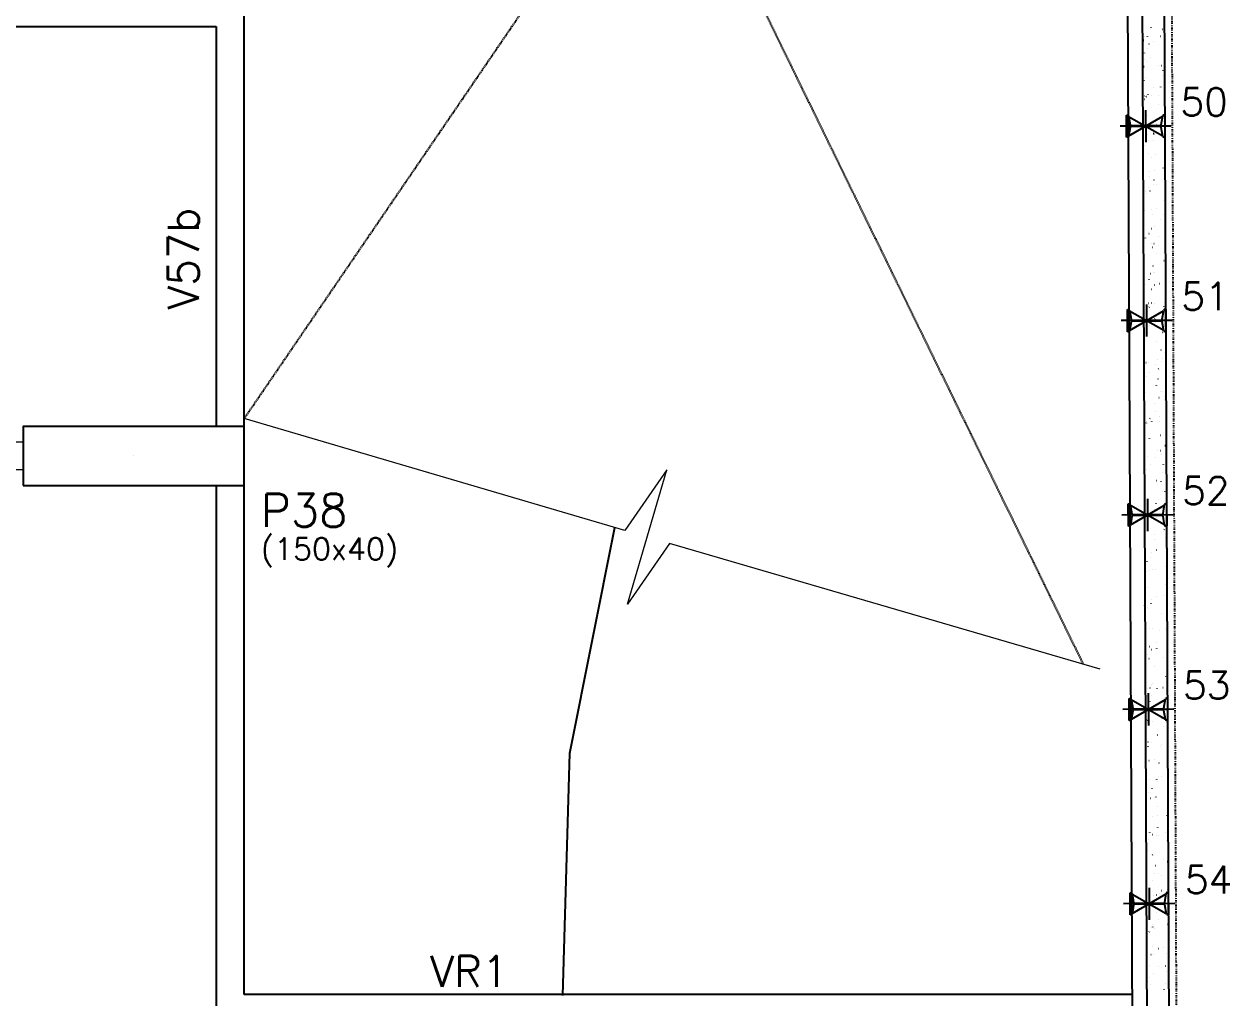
# Model space of a CAD drawing. Extents: x -40810 to 33675, y -2018 to 21213.
# Drawn here: x 22224 to 23042, y 199 to 860 of the extents above; entities that cross this region are included whole.
import ezdxf

# ---------------------------------------------------------------- set-up
doc = ezdxf.new("R2010")
doc.units = 0
doc.linetypes.add('ESTILO_TQS_0003', pattern=[1.5, 0.5, -0.4, 0.1, -0.5])
doc.linetypes.add('TRAZO_HUECO', pattern=[0.75, 0.5, -0.25])
doc.layers.get('0').update_dxf_attribs({"color": 1, "lineweight": 9})
for name, color, linetype in [('1', 5, 'Continuous'), ('12', 3, 'Continuous'), ('19', 5, 'Continuous'), ('24', 5, 'ESTILO_TQS_0003'), ('241', 7, 'TRAZO_HUECO'), ('242', 3, 'Continuous'), ('3', 2, 'Continuous'), ('49', 20, 'Continuous'), ('51', 6, 'Continuous'), ('52', 21, 'Continuous'), ('8', 5, 'Continuous'), ('9', 3, 'Continuous')]:
    doc.layers.add(name, color=color, linetype=linetype)
doc.styles.get("Standard").update_dxf_attribs({"font": 'romans.shx', "width": 0.8})

# ---------------------------------------------------------------- blocks, each defined once
blk = doc.blocks.new('_H9EFD498501-003')
for p, q in [((3977.562125, 1399.97595), (3977.571915, 1400.050308)), ((3971.552868, 1393.515702), (3971.552868, 1393.515702)), ((3971.552868, 1393.515702), (3971.552868, 1393.515702)), ((3971.552868, 1393.515702), (3971.552868, 1393.515702)), ((3973.198286, 1393.587542), (3973.273215, 1393.590813)), ((3975.071502, 1393.669328), (3975.14643, 1393.6726)), ((3983.913078, 1394.05536), (3983.988007, 1394.058631)), ((3985.320054, 1398.68746), (3985.365711, 1398.746962)), ((3971.564095, 1391.019937), (3971.564095, 1391.019937)), ((3971.564095, 1391.019937), (3971.564095, 1391.019937)), ((3972.414183, 1391.208397), (3972.487405, 1391.22463)), ((3975.321148, 1385.656632), (3975.366805, 1385.716133)), ((3976.074127, 1388.673478), (3976.083916, 1388.747837)), ((3979.065031, 1390.535755), (3979.110688, 1390.595256)), ((3971.609975, 1380.820138), (3971.609975, 1380.820138)), ((3971.609975, 1380.820138), (3971.609975, 1380.820138)), ((3971.622021, 1378.142221), (3971.622021, 1378.142221)), ((3971.622021, 1378.142221), (3971.622021, 1378.142221)), ((3971.622021, 1378.142221), (3971.622021, 1378.142221)), ((3972.92415, 1382.532803), (3972.969807, 1382.592305)), ((3973.136181, 1378.477903), (3973.209403, 1378.494136)), ((3974.483339, 1376.590244), (3974.493128, 1376.664602)), ((3976.797291, 1379.289551), (3976.870513, 1379.305784)), ((3971.643283, 1373.415514), (3971.643283, 1373.415514)), ((3971.643283, 1373.415514), (3971.643283, 1373.415514)), ((3972.625262, 1373.458389), (3972.700191, 1373.46166)), ((3982.740625, 1373.900035), (3982.815554, 1373.903306)), ((3984.613841, 1373.981821), (3984.688769, 1373.985093)), ((3985.495284, 1367.290135), (3985.540941, 1367.349636)), ((3985.570442, 1370.765757), (3985.580232, 1370.840116)), ((3971.679948, 1365.264506), (3971.679948, 1365.264506)), ((3971.679948, 1365.264506), (3971.679948, 1365.264506)), ((3972.81913, 1363.949322), (3972.828919, 1364.023681)), ((3973.492067, 1365.666243), (3973.565289, 1365.682476)), ((3979.24026, 1359.138429), (3979.285917, 1359.197931)), ((3984.082444, 1359.463286), (3984.092233, 1359.537644)), ((3971.723305, 1355.625704), (3971.723305, 1355.625704)), ((3971.733697, 1353.315327), (3971.733697, 1353.315327)), ((3971.737874, 1352.38679), (3971.737874, 1352.38679)), ((3971.737874, 1352.38679), (3971.737874, 1352.38679)), ((3971.737874, 1352.38679), (3971.737874, 1352.38679)), ((3973.099379, 1351.135477), (3973.145037, 1351.194979)), ((3973.326025, 1353.38485), (3973.400953, 1353.388121)), ((3974.214065, 1352.935748), (3974.287287, 1352.951981)), ((3975.496378, 1354.259306), (3975.542035, 1354.318808)), ((3977.875175, 1353.747397), (3977.948397, 1353.76363)), ((3982.167601, 1353.770881), (3982.24253, 1353.774153)), ((3971.751405, 1349.378762), (3971.751405, 1349.378762)), ((3971.751405, 1349.378762), (3971.751405, 1349.378762)), ((3982.491656, 1347.380052), (3982.501445, 1347.45441)), ((3971.7958, 1339.509074), (3971.7958, 1339.509074)), ((3971.7958, 1339.509074), (3971.7958, 1339.509074)), ((3974.569951, 1340.124089), (3974.643174, 1340.140322)), ((3980.827447, 1334.73913), (3980.837236, 1334.813488)), ((3985.670514, 1335.892809), (3985.716171, 1335.952311)), ((3971.824112, 1333.21514), (3971.824112, 1333.21514)), ((3971.824112, 1333.21514), (3971.824112, 1333.21514)), ((3971.824112, 1333.21514), (3971.824112, 1333.21514)), ((3971.853727, 1326.631359), (3971.853727, 1326.631359)), ((3971.853727, 1326.631359), (3971.853727, 1326.631359)), ((3971.853727, 1326.631359), (3971.853727, 1326.631359)), ((3975.291949, 1327.393594), (3975.365171, 1327.409827)), ((3978.953059, 1328.205243), (3979.026281, 1328.221476)), ((3979.41549, 1327.741104), (3979.461147, 1327.800605)), ((3980.995148, 1333.615556), (3981.070077, 1333.618828)), ((3982.868364, 1333.697343), (3982.943292, 1333.700614)), ((3971.892834, 1317.937387), (3971.892834, 1317.937387)), ((3971.892834, 1317.937387), (3971.892834, 1317.937387)), ((3973.274609, 1319.738152), (3973.320266, 1319.797653)), ((3975.671607, 1322.861981), (3975.717265, 1322.921482)), ((3979.339448, 1323.436658), (3979.349238, 1323.511017)), ((3971.911653, 1313.753643), (3971.911653, 1313.753643)), ((3971.911653, 1313.753643), (3971.911653, 1313.753643)), ((3971.914526, 1313.114953), (3971.914526, 1313.114953)), ((3971.914526, 1313.114953), (3971.914526, 1313.114953)), ((3975.647835, 1314.581935), (3975.721058, 1314.598168)), ((3977.74866, 1311.353424), (3977.75845, 1311.427782)), ((3980.422124, 1313.486403), (3980.497053, 1313.489674)), ((3976.369833, 1301.85144), (3976.443055, 1301.867673)), ((3980.030943, 1302.663088), (3980.104165, 1302.679321)), ((3985.845744, 1304.495484), (3985.891401, 1304.554985)), ((3971.96958, 1300.875927), (3971.96958, 1300.875927)), ((3971.96958, 1300.875927), (3971.96958, 1300.875927)), ((3971.96958, 1300.875927), (3971.96958, 1300.875927)), ((3976.084451, 1298.712502), (3976.094241, 1298.78686)), ((3979.249671, 1293.331078), (3979.3246, 1293.334349)), ((3979.59072, 1296.343778), (3979.636377, 1296.403279)), ((3981.122887, 1293.412864), (3981.197815, 1293.416136)), ((3972.004941, 1293.014766), (3972.004941, 1293.014766)), ((3972.004941, 1293.014766), (3972.004941, 1293.014766)), ((3972.004941, 1293.014766), (3972.004941, 1293.014766)), ((3972.027506, 1287.998211), (3972.027506, 1287.998211)), ((3972.027506, 1287.998211), (3972.027506, 1287.998211)), ((3972.034263, 1286.496012), (3972.034263, 1286.496012)), ((3972.034263, 1286.496012), (3972.034263, 1286.496012)), ((3973.449839, 1288.340826), (3973.495496, 1288.400328)), ((3974.596453, 1287.410031), (3974.606242, 1287.484389)), ((3975.846837, 1291.464655), (3975.892494, 1291.524156)), ((3976.72572, 1289.03978), (3976.798942, 1289.056013)), ((3981.108827, 1277.120934), (3981.182049, 1277.137167)), ((3985.756977, 1282.143232), (3985.766767, 1282.21759)), ((3972.085432, 1275.120496), (3972.085432, 1275.120496)), ((3972.085432, 1275.120496), (3972.085432, 1275.120496)), ((3972.085432, 1275.120496), (3972.085432, 1275.120496)), ((3972.095355, 1272.914579), (3972.095355, 1272.914579)), ((3972.095355, 1272.914579), (3972.095355, 1272.914579)), ((3972.114938, 1268.561055), (3972.114938, 1268.561055)), ((3972.114938, 1268.561055), (3972.114938, 1268.561055)), ((3973.005665, 1275.326796), (3973.015454, 1275.401155)), ((3977.447717, 1276.309286), (3977.520939, 1276.325519)), ((3978.676647, 1273.201924), (3978.751576, 1273.205196)), ((3984.092768, 1269.50231), (3984.102558, 1269.576668)), ((3986.020974, 1273.098158), (3986.066631, 1273.157659)), ((3972.143359, 1262.24278), (3972.143359, 1262.24278)), ((3972.143359, 1262.24278), (3972.143359, 1262.24278)), ((3977.803604, 1263.497626), (3977.876826, 1263.513859)), ((3979.76595, 1264.946452), (3979.811607, 1265.005954)), ((3972.175692, 1255.054636), (3972.175692, 1255.054636)), ((3972.175692, 1255.054636), (3972.175692, 1255.054636)), ((3972.185769, 1252.814392), (3972.185769, 1252.814392)), ((3972.185769, 1252.814392), (3972.185769, 1252.814392)), ((3972.185769, 1252.814392), (3972.185769, 1252.814392)), ((3973.625069, 1256.9435), (3973.670726, 1257.003002)), ((3976.022067, 1260.067329), (3976.067724, 1260.126831)), ((3977.504194, 1253.046599), (3977.579123, 1253.049871)), ((3979.37741, 1253.128386), (3979.452338, 1253.131657)), ((3982.60477, 1258.199838), (3982.614559, 1258.274197)), ((3972.201285, 1249.365064), (3972.201285, 1249.365064)), ((3972.201285, 1249.365064), (3972.201285, 1249.365064)), ((3972.201285, 1249.365064), (3972.201285, 1249.365064)), ((3978.525601, 1250.767131), (3978.598824, 1250.783364)), ((3981.013982, 1246.116604), (3981.023771, 1246.190962)), ((3982.186711, 1251.57878), (3982.259934, 1251.595013)), ((3972.259212, 1236.487349), (3972.259212, 1236.487349)), ((3972.259212, 1236.487349), (3972.259212, 1236.487349)), ((3978.881488, 1237.955472), (3978.95471, 1237.971705)), ((3986.196203, 1241.700832), (3986.241861, 1241.760334)), ((3972.276184, 1232.714205), (3972.276184, 1232.714205)), ((3972.276184, 1232.714205), (3972.276184, 1232.714205)), ((3976.197297, 1228.670004), (3976.242954, 1228.729505)), ((3976.93117, 1232.917446), (3977.006099, 1232.920717)), ((3979.349773, 1233.475682), (3979.359562, 1233.55004)), ((3979.94118, 1233.549127), (3979.986837, 1233.608628)), ((3987.046533, 1233.359092), (3987.121462, 1233.362364)), ((3972.317122, 1223.613261), (3972.317122, 1223.613261)), ((3972.317122, 1223.613261), (3972.317122, 1223.613261)), ((3972.317138, 1223.609633), (3972.317138, 1223.609633)), ((3972.317138, 1223.609633), (3972.317138, 1223.609633)), ((3972.317138, 1223.609633), (3972.317138, 1223.609633)), ((3973.800299, 1225.546175), (3973.845956, 1225.605676)), ((3977.861774, 1222.173211), (3977.871564, 1222.247569)), ((3979.603486, 1225.224977), (3979.676708, 1225.24121)), ((3983.264596, 1226.036626), (3983.337818, 1226.052859)), ((3972.366598, 1212.614018), (3972.366598, 1212.614018)), ((3972.366598, 1212.614018), (3972.366598, 1212.614018)), ((3972.366598, 1212.614018), (3972.366598, 1212.614018)), ((3975.758717, 1212.762121), (3975.833646, 1212.765392)), ((3977.631933, 1212.843907), (3977.706861, 1212.847179)), ((3979.959372, 1212.413318), (3980.032594, 1212.429551)), ((3986.473509, 1213.229939), (3986.548438, 1213.23321)), ((3972.375064, 1210.731917), (3972.375064, 1210.731917)), ((3972.375064, 1210.731917), (3972.375064, 1210.731917)), ((3976.270986, 1210.089976), (3976.280776, 1210.164335)), ((3986.371433, 1210.303507), (3986.41709, 1210.363008)), ((3987.35809, 1204.26549), (3987.367879, 1204.339848)), ((3972.432991, 1197.854201), (3972.432991, 1197.854201)), ((3972.432991, 1197.854201), (3972.432991, 1197.854201)), ((3972.432991, 1197.854201), (3972.432991, 1197.854201)), ((3974.606777, 1197.449054), (3974.616567, 1197.523413)), ((3976.372527, 1197.272678), (3976.418184, 1197.332179)), ((3980.11641, 1202.151801), (3980.162067, 1202.211303)), ((3980.68137, 1199.682823), (3980.754592, 1199.699056)), ((3984.34248, 1200.494472), (3984.415702, 1200.510705)), ((3972.457013, 1192.51383), (3972.457013, 1192.51383)), ((3972.457013, 1192.51383), (3972.457013, 1192.51383)), ((3972.458551, 1192.171885), (3972.458551, 1192.171885)), ((3972.458551, 1192.171885), (3972.458551, 1192.171885)), ((3973.975529, 1194.148849), (3974.021186, 1194.208351)), ((3975.185693, 1192.632967), (3975.260622, 1192.636239)), ((3981.037256, 1186.871164), (3981.110478, 1186.887397)), ((3985.301056, 1193.074614), (3985.375985, 1193.077885)), ((3985.870091, 1192.963018), (3985.879881, 1193.037377)), ((3987.174272, 1193.1564), (3987.2492, 1193.159671)), ((3972.490917, 1184.976486), (3972.490917, 1184.976486)), ((3972.490917, 1184.976486), (3972.490917, 1184.976486)), ((3972.506571, 1181.496405), (3972.506571, 1181.496405)), ((3972.506571, 1181.496405), (3972.506571, 1181.496405)), ((3972.506571, 1181.496405), (3972.506571, 1181.496405)), ((3973.118779, 1186.146583), (3973.128568, 1186.220941)), ((3984.279303, 1180.879784), (3984.289093, 1180.954142)), ((3986.546663, 1178.906181), (3986.59232, 1178.965682)), ((3972.547427, 1172.413643), (3972.547427, 1172.413643)), ((3972.547427, 1172.413643), (3972.547427, 1172.413643)), ((3972.547427, 1172.413643), (3972.547427, 1172.413643)), ((3972.548844, 1172.09877), (3972.548844, 1172.09877)), ((3972.548844, 1172.09877), (3972.548844, 1172.09877)), ((3972.548844, 1172.09877), (3972.548844, 1172.09877)), ((3974.01324, 1172.477642), (3974.088169, 1172.480914)), ((3975.886456, 1172.559429), (3975.961384, 1172.5627)), ((3980.291639, 1170.754475), (3980.337297, 1170.813977)), ((3981.759254, 1174.140669), (3981.832476, 1174.156902)), ((3984.728032, 1172.94546), (3984.802961, 1172.948732)), ((3985.420364, 1174.952317), (3985.493586, 1174.96855)), ((3974.150758, 1162.751524), (3974.196416, 1162.811025)), ((3976.547757, 1165.875352), (3976.593414, 1165.934854)), ((3982.615094, 1168.238862), (3982.624884, 1168.31322)), ((3972.59998, 1160.73051), (3972.59998, 1160.73051)), ((3972.59998, 1160.73051), (3972.59998, 1160.73051)), ((3972.60677, 1159.221054), (3972.60677, 1159.221054)), ((3972.60677, 1159.221054), (3972.60677, 1159.221054)), ((3981.127096, 1156.936391), (3981.136885, 1157.010749)), ((3982.11514, 1161.329009), (3982.188363, 1161.345242)), ((3972.637842, 1152.313456), (3972.637842, 1152.313456)), ((3972.637842, 1152.313456), (3972.637842, 1152.313456)), ((3972.664696, 1146.343339), (3972.664696, 1146.343339)), ((3972.664696, 1146.343339), (3972.664696, 1146.343339)), ((3972.664696, 1146.343339), (3972.664696, 1146.343339)), ((3973.440216, 1152.348489), (3973.515145, 1152.35176)), ((3982.837138, 1148.598515), (3982.91036, 1148.614748)), ((3983.555579, 1152.790135), (3983.630508, 1152.793406)), ((3985.428795, 1152.871921), (3985.503723, 1152.875193)), ((3986.498248, 1149.410163), (3986.57147, 1149.426396)), ((3986.721893, 1147.508855), (3986.76755, 1147.568357)), ((3979.536308, 1144.853156), (3979.546097, 1144.927515)), ((3980.466869, 1139.35715), (3980.512526, 1139.416651)), ((3972.722623, 1133.465623), (3972.722623, 1133.465623)), ((3972.722623, 1133.465623), (3972.722623, 1133.465623)), ((3972.728256, 1132.213269), (3972.728256, 1132.213269)), ((3974.140979, 1132.27495), (3974.215907, 1132.278221)), ((3974.325988, 1131.354198), (3974.371645, 1131.413699)), ((3976.722986, 1134.478027), (3976.768644, 1134.537528)), ((3977.872099, 1132.212234), (3977.881888, 1132.286593)), ((3982.982555, 1132.660982), (3983.057484, 1132.664253)), ((3983.193025, 1135.786855), (3983.266247, 1135.803088)), ((3972.741409, 1129.289134), (3972.741409, 1129.289134)), ((3972.741409, 1129.289134), (3972.741409, 1129.289134)), ((3983.915022, 1123.05636), (3983.988244, 1123.072593)), ((3987.576132, 1123.868009), (3987.649354, 1123.884242)), ((3972.780549, 1120.587907), (3972.780549, 1120.587907)), ((3972.780549, 1120.587907), (3972.780549, 1120.587907)), ((3972.780549, 1120.587907), (3972.780549, 1120.587907)), ((3976.3841, 1120.909763), (3976.39389, 1120.984121)), ((3986.897123, 1116.11153), (3986.94278, 1116.171031)), ((3987.544625, 1115.642964), (3987.554414, 1115.717322)), ((3972.818671, 1112.113082), (3972.818671, 1112.113082)), ((3972.818671, 1112.113082), (3972.818671, 1112.113082)), ((3972.818671, 1112.113082), (3972.818671, 1112.113082)), ((3972.838476, 1107.710191), (3972.838476, 1107.710191)), ((3972.838476, 1107.710191), (3972.838476, 1107.710191)), ((3974.793312, 1108.826529), (3974.803102, 1108.900887)), ((3980.642099, 1107.959824), (3980.687756, 1108.019326)), ((3981.810102, 1112.505656), (3981.885031, 1112.508928)), ((3983.683318, 1112.587443), (3983.758246, 1112.590714)), ((3984.270909, 1110.244701), (3984.344131, 1110.260934)), ((3972.882839, 1097.847759), (3972.882839, 1097.847759)), ((3972.882839, 1097.847759), (3972.882839, 1097.847759)), ((3974.501218, 1099.956872), (3974.546875, 1100.016374)), ((3976.898216, 1103.080701), (3976.943873, 1103.140203)), ((3984.992906, 1097.514206), (3985.066129, 1097.530439)), ((3985.880416, 1103.002042), (3985.890206, 1103.0764)), ((3972.896402, 1094.832476), (3972.896402, 1094.832476)), ((3972.896402, 1094.832476), (3972.896402, 1094.832476)), ((3972.896402, 1094.832476), (3972.896402, 1094.832476)), ((3972.898204, 1094.431755), (3972.898204, 1094.431755)), ((3972.909085, 1092.012895), (3972.909085, 1092.012895)), ((3972.909085, 1092.012895), (3972.909085, 1092.012895)), ((3973.129103, 1096.185607), (3973.138893, 1096.259965)), ((3981.237078, 1092.376503), (3981.312007, 1092.379774)), ((3984.392417, 1091.699571), (3984.402207, 1091.773929)), ((3972.954328, 1081.95476), (3972.954328, 1081.95476)), ((3972.954328, 1081.95476), (3972.954328, 1081.95476)), ((3985.348793, 1084.702547), (3985.422015, 1084.71878)), ((3987.072353, 1084.714204), (3987.11801, 1084.773706)), ((3980.064625, 1072.221178), (3980.139554, 1072.224449)), ((3980.817329, 1076.562498), (3980.862986, 1076.622)), ((3981.937841, 1072.302964), (3982.012769, 1072.306236)), ((3982.80163, 1079.616336), (3982.811419, 1079.690695)), ((3972.999499, 1071.912708), (3972.999499, 1071.912708)), ((3972.999499, 1071.912708), (3972.999499, 1071.912708)), ((3972.999499, 1071.912708), (3972.999499, 1071.912708)), ((3973.012255, 1069.077044), (3973.012255, 1069.077044)), ((3973.012255, 1069.077044), (3973.012255, 1069.077044)), ((3973.012255, 1069.077044), (3973.012255, 1069.077044)), ((3973.024268, 1066.406384), (3973.024268, 1066.406384)), ((3973.024268, 1066.406384), (3973.024268, 1066.406384)), ((3974.676448, 1068.559547), (3974.722105, 1068.619048)), ((3977.073446, 1071.683375), (3977.119103, 1071.742877)), ((3981.137421, 1066.975414), (3981.14721, 1067.049773)), ((3986.07079, 1071.972052), (3986.144013, 1071.988285)), ((3973.070181, 1056.199329), (3973.070181, 1056.199329)), ((3973.246681, 1056.238458), (3973.319903, 1056.254691)), ((3986.426677, 1059.160392), (3986.499899, 1059.176625)), ((3973.089914, 1051.812521), (3973.089914, 1051.812521)), ((3973.089914, 1051.812521), (3973.089914, 1051.812521)), ((3979.491601, 1052.092024), (3979.56653, 1052.095296)), ((3979.649422, 1055.672943), (3979.659211, 1055.747301)), ((3987.247582, 1053.316878), (3987.29324, 1053.37638)), ((3973.128108, 1043.321613), (3973.128108, 1043.321613)), ((3973.128108, 1043.321613), (3973.128108, 1043.321613)), ((3973.128108, 1043.321613), (3973.128108, 1043.321613)), ((3977.248676, 1040.28605), (3977.294333, 1040.345551)), ((3978.058634, 1043.589709), (3978.068423, 1043.664067)), ((3980.992559, 1045.165173), (3981.038216, 1045.224674)), ((3987.148675, 1046.429898), (3987.221897, 1046.446131)), ((3973.165697, 1034.965008), (3973.165697, 1034.965008)), ((3973.165697, 1034.965008), (3973.165697, 1034.965008)), ((3973.180328, 1031.712334), (3973.180328, 1031.712334)), ((3973.180328, 1031.712334), (3973.180328, 1031.712334)), ((3973.180328, 1031.712334), (3973.180328, 1031.712334)), ((3974.851678, 1037.162221), (3974.897335, 1037.221723)), ((3978.319148, 1031.936699), (3978.394077, 1031.939971)), ((3980.192364, 1032.018486), (3980.267292, 1032.021757)), ((3987.504561, 1033.618238), (3987.577783, 1033.634471)), ((3973.186034, 1030.443897), (3973.186034, 1030.443897)), ((3974.324565, 1030.696303), (3974.397787, 1030.712536)), ((3976.394425, 1030.948787), (3976.404215, 1031.023145)), ((3987.657739, 1026.462751), (3987.667529, 1026.537109)), ((3973.24396, 1017.566181), (3973.24396, 1017.566181)), ((3973.24396, 1017.566181), (3973.24396, 1017.566181)), ((3973.24396, 1017.566181), (3973.24396, 1017.566181)), ((3974.906426, 1019.646315), (3974.916216, 1019.720674)), ((3987.422812, 1021.919553), (3987.468469, 1021.979054)), ((3988.226559, 1020.887744), (3988.229131, 1020.888314)), ((3973.270743, 1011.612147), (3973.270743, 1011.612147)), ((3973.270743, 1011.612147), (3973.270743, 1011.612147)), ((3973.289838, 1007.367105), (3973.289838, 1007.367105)), ((3973.289838, 1007.367105), (3973.289838, 1007.367105)), ((3973.315638, 1007.563081), (3973.325428, 1007.637439)), ((3977.423906, 1008.888724), (3977.469563, 1008.948226)), ((3977.746124, 1011.807546), (3977.821053, 1011.810817)), ((3981.167789, 1013.767847), (3981.213446, 1013.827349)), ((3986.066951, 1014.379516), (3986.076741, 1014.453875)), ((3987.861487, 1012.249192), (3987.936416, 1012.252464)), ((3973.301887, 1004.688466), (3973.301887, 1004.688466)), ((3973.307126, 1003.523633), (3973.307126, 1003.523633)), ((3973.307126, 1003.523633), (3973.307126, 1003.523633)), ((3975.026908, 1005.764895), (3975.072565, 1005.824397)), ((3975.402449, 1005.154149), (3975.475671, 1005.170382)), ((3984.402742, 1001.738594), (3984.412532, 1001.812953)), ((3973.359813, 991.81075), (3973.359813, 991.81075)), ((3973.359813, 991.81075), (3973.359813, 991.81075)), ((3973.359813, 991.81075), (3973.359813, 991.81075)), ((3973.361157, 991.511959), (3973.361157, 991.511959)), ((3973.361157, 991.511959), (3973.361157, 991.511959)), ((3973.361157, 991.511959), (3973.361157, 991.511959)), ((3976.573671, 991.652221), (3976.6486, 991.655492)), ((3978.446887, 991.734007), (3978.521815, 991.737279)), ((3982.914744, 990.436123), (3982.924533, 990.510481)), ((3987.288463, 992.120039), (3987.363392, 992.12331)), ((3987.598042, 990.522227), (3987.643699, 990.581729)), ((3981.343018, 982.370522), (3981.388676, 982.430023)), ((3973.41774, 978.933034), (3973.41774, 978.933034)), ((3975.202138, 974.36757), (3975.247795, 974.427071)), ((3976.480333, 979.611995), (3976.553556, 979.628228)), ((3977.599136, 977.491399), (3977.644793, 977.5509)), ((3981.323956, 978.352889), (3981.333745, 978.427247)), ((3973.448556, 972.082257), (3973.448556, 972.082257)), ((3973.448556, 972.082257), (3973.448556, 972.082257)), ((3973.451572, 971.411772), (3973.451572, 971.411772)), ((3973.451572, 971.411772), (3973.451572, 971.411772)), ((3973.475666, 966.055319), (3973.475666, 966.055319)), ((3973.475666, 966.055319), (3973.475666, 966.055319)), ((3973.475666, 966.055319), (3973.475666, 966.055319)), ((3976.000647, 971.523067), (3976.075576, 971.526339)), ((3979.659747, 965.711967), (3979.669536, 965.786325)), ((3986.11601, 971.964714), (3986.190939, 971.967985)), ((3987.989226, 972.0465), (3988.064154, 972.049772)), ((3987.773272, 959.124902), (3987.818929, 959.184403)), ((3973.533592, 953.177603), (3973.533592, 953.177603)), ((3973.533592, 953.177603), (3973.533592, 953.177603)), ((3973.533592, 953.177603), (3973.533592, 953.177603)), ((3973.541986, 951.311585), (3973.541986, 951.311585)), ((3973.541986, 951.311585), (3973.541986, 951.311585)), ((3973.541986, 951.311585), (3973.541986, 951.311585)), ((3973.897108, 953.258192), (3973.97033, 953.274425)), ((3974.828194, 951.367742), (3974.903123, 951.371014)), ((3976.70141, 951.449529), (3976.776338, 951.4528)), ((3977.558218, 954.069841), (3977.63144, 954.086074)), ((3978.171748, 954.409495), (3978.181537, 954.483854)), ((3981.518248, 950.973196), (3981.563905, 951.032697)), ((3985.542986, 951.83556), (3985.617915, 951.838832)), ((3975.377367, 942.970244), (3975.423024, 943.029746)), ((3976.58096, 942.326261), (3976.59075, 942.400619)), ((3977.774366, 946.094073), (3977.820023, 946.153574)), ((3973.589985, 940.640882), (3973.589985, 940.640882)), ((3973.589985, 940.640882), (3973.589985, 940.640882)), ((3973.591519, 940.299887), (3973.591519, 940.299887)), ((3973.591519, 940.299887), (3973.591519, 940.299887)), ((3974.252994, 940.446533), (3974.326216, 940.462766)), ((3987.668064, 936.501774), (3987.677853, 936.576133)), ((3973.632401, 931.211398), (3973.632401, 931.211398)), ((3973.632401, 931.211398), (3973.632401, 931.211398)), ((3973.649445, 927.422171), (3973.649445, 927.422171)), ((3973.649445, 927.422171), (3973.649445, 927.422171)), ((3973.649445, 927.422171), (3973.649445, 927.422171)), ((3974.25517, 931.238589), (3974.330099, 931.24186)), ((3974.916751, 929.685339), (3974.926541, 929.759697)), ((3974.974992, 927.716038), (3975.048214, 927.732271)), ((3978.636102, 928.527687), (3978.709324, 928.54392)), ((3984.370533, 931.680235), (3984.445462, 931.683507)), ((3986.180065, 925.199303), (3986.189855, 925.273661)), ((3986.243749, 931.762022), (3986.318677, 931.765293)), ((3987.948502, 927.727576), (3987.994159, 927.787077)), ((3973.681471, 920.302455), (3973.681471, 920.302455)), ((3981.693478, 919.57587), (3981.739135, 919.635372)), ((3973.707372, 914.544456), (3973.707372, 914.544456)), ((3973.707372, 914.544456), (3973.707372, 914.544456)), ((3973.722815, 911.111211), (3973.722815, 911.111211)), ((3973.731414, 909.199507), (3973.731414, 909.199507)), ((3973.731414, 909.199507), (3973.731414, 909.199507)), ((3974.955933, 911.16505), (3975.030861, 911.168322)), ((3975.330878, 914.904379), (3975.4041, 914.920612)), ((3975.552597, 911.572919), (3975.598254, 911.63242)), ((3977.949595, 914.696747), (3977.995252, 914.756249)), ((3983.797509, 911.551082), (3983.872438, 911.554353)), ((3984.589277, 913.116069), (3984.599067, 913.190427)), ((3973.765298, 901.66674), (3973.765298, 901.66674)), ((3973.765298, 901.66674), (3973.765298, 901.66674)), ((3973.765298, 901.66674), (3973.765298, 901.66674)), ((3976.052876, 902.173884), (3976.126098, 902.190117)), ((3979.713986, 902.985532), (3979.787208, 903.001765)), ((3982.925068, 900.475147), (3982.934858, 900.549505)), ((3988.123732, 896.33025), (3988.169389, 896.389752)), ((3973.813229, 891.011024), (3973.813229, 891.011024)), ((3973.813229, 891.011024), (3973.813229, 891.011024)), ((3973.813229, 891.011024), (3973.813229, 891.011024)), ((3973.823224, 888.789024), (3973.823224, 888.789024)), ((3973.823224, 888.789024), (3973.823224, 888.789024)), ((3976.408762, 889.362224), (3976.481985, 889.378457)), ((3981.43707, 889.172675), (3981.446859, 889.247034)), ((3981.868708, 888.178545), (3981.914365, 888.238046)), ((3982.625056, 891.395757), (3982.699985, 891.399028)), ((3984.498272, 891.477543), (3984.5732, 891.480814)), ((3973.872843, 877.758131), (3973.872843, 877.758131)), ((3973.872843, 877.758131), (3973.872843, 877.758131)), ((3973.881151, 875.911309), (3973.881151, 875.911309)), ((3973.881151, 875.911309), (3973.881151, 875.911309)), ((3973.881151, 875.911309), (3973.881151, 875.911309)), ((3975.727827, 880.175593), (3975.773484, 880.235094)), ((3977.13076, 876.63173), (3977.203982, 876.647963)), ((3978.124825, 883.299422), (3978.170482, 883.358923)), ((3979.846282, 877.089441), (3979.856071, 877.163799)), ((3980.79187, 877.443378), (3980.865092, 877.459611)), ((3973.903644, 870.910837), (3973.903644, 870.910837)), ((3973.903644, 870.910837), (3973.903644, 870.910837)), ((3982.052032, 871.266603), (3982.126961, 871.269875)), ((3973.939077, 863.033593), (3973.939077, 863.033593)), ((3973.939077, 863.033593), (3973.939077, 863.033593)), ((3978.182073, 864.448519), (3978.191862, 864.522877)), ((3981.856547, 864.788854), (3981.92977, 864.805087)), ((3988.298962, 864.932925), (3988.344619, 864.992426)), ((3976.694074, 853.146048), (3976.703864, 853.220406)), ((3978.300055, 851.902096), (3978.345712, 851.961598)), ((3982.043938, 856.781219), (3982.089595, 856.840721)), ((3982.752795, 851.193064), (3982.827723, 851.196336)), ((3986.948446, 853.027143), (3987.021668, 853.043376)), ((3973.994058, 850.81065), (3973.994058, 850.81065)), ((3973.994058, 850.81065), (3973.994058, 850.81065)), ((3973.994058, 850.81065), (3973.994058, 850.81065)), ((3973.997004, 850.155877), (3973.997004, 850.155877)), ((3973.997004, 850.155877), (3973.997004, 850.155877)), ((3973.997004, 850.155877), (3973.997004, 850.155877)), ((3974.014273, 846.316756), (3974.014273, 846.316756)), ((3974.014273, 846.316756), (3974.014273, 846.316756)), ((3975.903057, 848.778267), (3975.948714, 848.837769)), ((3980.879579, 851.111278), (3980.954508, 851.11455)), ((3987.854599, 847.879249), (3987.864388, 847.953607)), ((3974.05493, 837.278162), (3974.05493, 837.278162)), ((3974.05493, 837.278162), (3974.05493, 837.278162)), ((3974.05493, 837.278162), (3974.05493, 837.278162)), ((3974.833127, 837.450684), (3974.90635, 837.466917)), ((3975.103286, 841.062813), (3975.113076, 841.137172)), ((3978.494237, 838.262332), (3978.56746, 838.278565)), ((3986.19039, 835.238327), (3986.200179, 835.312685)), ((3974.073104, 833.237805), (3974.073104, 833.237805)), ((3974.073104, 833.237805), (3974.073104, 833.237805)), ((3974.084473, 830.710463), (3974.084473, 830.710463)), ((3974.084473, 830.710463), (3974.084473, 830.710463)), ((3980.306555, 830.982125), (3980.381484, 830.985396)), ((3988.474191, 833.535599), (3988.519848, 833.5951)), ((3974.112856, 824.400446), (3974.112856, 824.400446)), ((3974.112856, 824.400446), (3974.112856, 824.400446)), ((3978.475285, 820.50477), (3978.520942, 820.564272)), ((3979.558915, 825.607808), (3979.632137, 825.624041)), ((3982.219168, 825.383893), (3982.264825, 825.443395)), ((3984.702391, 823.935855), (3984.712181, 824.010214)), ((3974.155702, 814.87538), (3974.155702, 814.87538)), ((3974.155702, 814.87538), (3974.155702, 814.87538)), ((3974.170783, 811.52273), (3974.170783, 811.52273)), ((3974.170783, 811.52273), (3974.170783, 811.52273)), ((3974.170783, 811.52273), (3974.170783, 811.52273)), ((3974.174887, 810.610276), (3974.174887, 810.610276)), ((3974.174887, 810.610276), (3974.174887, 810.610276)), ((3974.174887, 810.610276), (3974.174887, 810.610276)), ((3976.078287, 817.380942), (3976.123944, 817.440443)), ((3979.134102, 810.8268), (3979.209031, 810.830071)), ((3981.007318, 810.908586), (3981.082246, 810.911857)), ((3983.111603, 811.852621), (3983.121393, 811.926979)), ((3984.650813, 813.846097), (3984.724036, 813.86233)), ((3988.311923, 814.657745), (3988.385146, 814.673978)), ((3988.649421, 802.138273), (3988.695078, 802.197775)), ((3974.228709, 798.645014), (3974.228709, 798.645014)), ((3976.196605, 799.081286), (3976.269827, 799.097519)), ((3981.447394, 799.211699), (3981.457184, 799.286057)), ((3982.394398, 793.986568), (3982.440055, 794.046069)), ((3974.265302, 790.510088), (3974.265302, 790.510088)), ((3974.265302, 790.510088), (3974.265302, 790.510088)), ((3974.286636, 785.767299), (3974.286636, 785.767299)), ((3974.286636, 785.767299), (3974.286636, 785.767299)), ((3976.253517, 785.983616), (3976.299174, 786.043117)), ((3977.261282, 786.426762), (3977.334504, 786.442995)), ((3978.561078, 790.697646), (3978.636007, 790.700918)), ((3978.650515, 789.107445), (3978.696172, 789.166946)), ((3979.959396, 787.909228), (3979.969185, 787.983586)), ((3988.676441, 791.139292), (3988.75137, 791.142564)), ((3974.297131, 783.434005), (3974.297131, 783.434005)), ((3974.297131, 783.434005), (3974.297131, 783.434005)), ((3974.344562, 772.889583), (3974.344562, 772.889583)), ((3974.344562, 772.889583), (3974.344562, 772.889583)), ((3974.344562, 772.889583), (3974.344562, 772.889583)), ((3974.355716, 770.409901), (3974.355716, 770.409901)), ((3974.355716, 770.409901), (3974.355716, 770.409901)), ((3974.355716, 770.409901), (3974.355716, 770.409901)), ((3977.388625, 770.542321), (3977.463554, 770.545592)), ((3978.368608, 775.825993), (3978.378397, 775.900352)), ((3979.261841, 770.624107), (3979.336769, 770.627379)), ((3982.353181, 774.665051), (3982.426403, 774.681284)), ((3986.014291, 775.4767), (3986.087513, 775.492933)), ((3988.103417, 771.010139), (3988.178346, 771.01341)), ((3988.824651, 770.740948), (3988.870308, 770.800449)), ((3976.704399, 763.185071), (3976.714188, 763.25943)), ((3982.569627, 762.589242), (3982.615284, 762.648744)), ((3987.078968, 762.822175), (3987.15219, 762.838408)), ((3974.402488, 760.011867), (3974.402488, 760.011867)), ((3974.402488, 760.011867), (3974.402488, 760.011867)), ((3976.428746, 754.58629), (3976.474404, 754.645792)), ((3978.825745, 757.710119), (3978.871402, 757.769621)), ((3987.967713, 758.699035), (3987.977502, 758.773394)), ((3974.43856, 751.992629), (3974.43856, 751.992629)), ((3974.43856, 751.992629), (3974.43856, 751.992629)), ((3974.44613, 750.309714), (3974.44613, 750.309714)), ((3974.44613, 750.309714), (3974.44613, 750.309714)), ((3974.460415, 747.134152), (3974.460415, 747.134152)), ((3974.460415, 747.134152), (3974.460415, 747.134152)), ((3974.464737, 746.173155), (3974.464737, 746.173155)), ((3974.464737, 746.173155), (3974.464737, 746.173155)), ((3974.464737, 746.173155), (3974.464737, 746.173155)), ((3974.96365, 747.245716), (3975.036872, 747.261949)), ((3975.2164, 751.8826), (3975.22619, 751.956958)), ((3976.815601, 750.413168), (3976.89053, 750.416439)), ((3986.376925, 746.615801), (3986.386714, 746.690159)), ((3986.930964, 750.854814), (3987.005893, 750.858085)), ((3988.80418, 750.9366), (3988.879108, 750.939872))]:
    blk.add_line(p, q)

msp = doc.modelspace()

# ---------------------------------------------------------------- linework, layer by layer
at = {"linetype": 'Continuous', "ltscale": 30}
for points in [[(22354.32, 858.412), (21104.82, 858.412), (21104.82, 792.912), (21104.82, 661.912), (21442.82, 661.912), (21442.82, 666.912), (21442.82, 685.912), (21672.82, 685.912), (21672.82, 666.912), (21672.82, 576.412), (22223.32, 576.412), (22223.32, 586.912), (22354.32, 586.912)], [(22354.32, 546.912), (22223.32, 546.912), (22223.32, 557.412), (21672.82, 557.412), (21672.82, 466.912), (21672.82, 447.912), (21672.82, -332.198), (21931.77, -331.567), (21931.77, -172.711), (21931.77, -73.211), (21931.77, -57.711), (22354.32, -57.711)]]:
    msp.add_lwpolyline(points, close=True, dxfattribs=at)
msp.add_lwpolyline([(22954.318, 422.072), (22661.998, 507.391), (22633.499, 466.242), (22660.108, 557.409), (22631.609, 516.26), (22373.32, 592.23)])
at = {"layer": '1'}
msp.add_line((22975.797, 201.289), (22373.32, 201.289), dxfattribs=at)
for points in [[(22373.32, 586.912), (22373.32, 880.912)], [(21104.82, 858.412), (22354.32, 858.412)], [(22354.32, 858.412), (22354.32, 586.912)], [(22354.32, 546.912), (22354.32, -57.711)], [(22373.32, 201.289), (22373.32, 546.912)]]:
    msp.add_lwpolyline(points, dxfattribs=at)
at = {"layer": '19'}
for p, q in [((22594.22, 365.155), (22624.836, 518.237)), ((22589.419, 200.575), (22594.22, 365.155))]:
    msp.add_line(p, q, dxfattribs=at)
at = {"layer": '24'}
msp.add_line((22991.165, 3454.212), (23008.322, -359.928), dxfattribs=at)
at = {"layer": '241'}
for p, q in [((22373.32, 1591.989), (22942.578, 425.645)), ((22373.32, 592.23), (22942.078, 1425.404))]:
    msp.add_line(p, q, dxfattribs=at)
at = {"layer": '242'}
msp.add_line((22298.32, 566.912), (22298.32, 566.912), dxfattribs=at)
at = {"layer": '3'}
msp.add_lwpolyline([(22223.32, 546.912), (22373.32, 546.912), (22373.32, 586.912), (22223.32, 586.912), (22223.32, 546.912)], dxfattribs=at)
at = {"layer": '49'}
for p, q in [((22983.705, 4000.975), (23003.3, -354.955)), ((22958.818, 3975.998), (22976.069, 140.778)), ((22982.585, 915.324), (22986.069, 140.823))]:
    msp.add_line(p, q, dxfattribs=at)
at = {"layer": '51'}
for p, q in [((22972.112, 798.277), (22972.866, 798.28)), ((22972.179, 783.277), (22972.112, 798.277)), ((22973.477, 797.8), (22974.569, 791.664)), ((22973.543, 797.427), (22996.748, 784.244)), ((22973.603, 784.14), (22996.688, 797.531)), ((22985.096, 801.744), (22985.194, 779.927)), ((22995.714, 791.759), (22996.751, 797.905)), ((22997.357, 798.39), (22998.111, 798.394)), ((22998.111, 798.394), (22998.179, 783.394)), ((23002.494, 790.913), (22967.797, 790.757)), ((22974.577, 789.911), (22973.54, 783.766)), ((22975.178, 791.184), (22995.108, 791.274)), ((22995.111, 790.487), (22975.183, 790.397)), ((22996.814, 783.871), (22995.722, 790.007)), ((22972.933, 783.28), (22972.179, 783.277)), ((22998.179, 783.394), (22997.425, 783.391)), ((22972.706, 666.28), (22973.46, 666.283)), ((22972.773, 651.28), (22972.706, 666.28)), ((22974.07, 665.803), (22975.163, 659.667)), ((22974.137, 665.429), (22997.341, 652.247)), ((22974.197, 652.143), (22997.282, 665.534)), ((22985.69, 669.747), (22985.788, 647.929)), ((22996.308, 659.762), (22997.345, 665.907)), ((22997.951, 666.393), (22998.705, 666.396)), ((22998.705, 666.396), (22998.773, 651.397)), ((23003.088, 658.916), (22968.39, 658.76)), ((22975.17, 657.914), (22974.134, 651.769)), ((22975.772, 659.187), (22995.701, 659.276)), ((22995.705, 658.489), (22975.777, 658.4)), ((22997.408, 651.873), (22996.316, 658.009)), ((22973.527, 651.283), (22972.773, 651.28)), ((22998.773, 651.397), (22998.019, 651.393)), ((22973.299, 534.282), (22974.053, 534.286)), ((22973.367, 519.282), (22973.299, 534.282)), ((22974.664, 533.805), (22975.756, 527.67)), ((22974.731, 533.432), (22997.935, 520.249)), ((22974.79, 520.145), (22997.875, 533.536)), ((22986.284, 537.75), (22986.382, 515.932)), ((22996.902, 527.765), (22997.938, 533.91)), ((22998.545, 534.396), (22999.299, 534.399)), ((22999.299, 534.399), (22999.366, 519.399)), ((23003.682, 526.919), (22968.984, 526.763)), ((22975.764, 525.917), (22974.727, 519.771)), ((22976.366, 527.189), (22996.295, 527.279)), ((22996.299, 526.492), (22976.371, 526.402)), ((22998.002, 519.876), (22996.909, 526.012)), ((22974.121, 519.286), (22973.367, 519.282)), ((22999.366, 519.399), (22998.612, 519.396)), ((22973.893, 402.285), (22974.647, 402.288)), ((22973.961, 387.285), (22973.893, 402.285)), ((22975.258, 401.808), (22976.35, 395.672)), ((22975.324, 401.435), (22998.529, 388.252)), ((22975.384, 388.148), (22998.469, 401.539)), ((22986.878, 405.752), (22986.976, 383.935)), ((22997.495, 395.767), (22998.532, 401.913)), ((22999.139, 402.398), (22999.893, 402.402)), ((22999.893, 402.402), (22999.96, 387.402)), ((23004.275, 394.921), (22969.578, 394.765)), ((22976.358, 393.919), (22975.321, 387.774)), ((22976.96, 395.192), (22996.889, 395.282)), ((22996.892, 394.495), (22976.964, 394.405)), ((22998.595, 387.879), (22997.503, 394.015)), ((22974.715, 387.288), (22973.961, 387.285)), ((22999.96, 387.402), (22999.206, 387.399)), ((22974.487, 270.288), (22975.241, 270.291)), ((22974.554, 255.288), (22974.487, 270.288)), ((22987.471, 273.755), (22987.569, 251.937)), ((22999.732, 270.401), (23000.487, 270.404)), ((23000.487, 270.404), (23000.554, 255.405)), ((23004.869, 262.924), (22970.172, 262.768)), ((22975.852, 269.811), (22976.944, 263.675)), ((22976.952, 261.922), (22975.915, 255.777)), ((22975.918, 269.437), (22999.123, 256.255)), ((22975.978, 256.151), (22999.063, 269.542)), ((22977.553, 263.195), (22997.483, 263.284)), ((22997.486, 262.497), (22977.558, 262.408)), ((22998.089, 263.77), (22999.126, 269.915)), ((22999.189, 255.881), (22998.097, 262.017)), ((22975.308, 255.291), (22974.554, 255.288)), ((23000.554, 255.405), (22999.8, 255.401))]:
    msp.add_line(p, q, dxfattribs=at)
for centre, start, end in [((22972.869, 797.655), 13.396504, 90.257729), ((22997.36, 797.765), 90.257729, 167.118955), ((22975.177, 791.809), 193.396581, 270.362725), ((22975.186, 789.772), 90.257729, 167.118955), ((22995.105, 791.899), 270.257729, 347.118955), ((22995.114, 789.862), 13.396504, 90.257729), ((22972.93, 783.905), 270.257729, 347.118955), ((22997.422, 784.016), 193.396504, 270.257729), ((22973.462, 665.658), 13.396504, 90.257729), ((22997.954, 665.768), 90.257729, 167.118955), ((22975.771, 659.812), 193.396581, 270.362725), ((22975.78, 657.775), 90.257729, 167.118955), ((22995.699, 659.901), 270.257729, 347.118955), ((22995.708, 657.864), 13.396504, 90.257729), ((22973.524, 651.908), 270.257729, 347.118955), ((22998.016, 652.018), 193.396504, 270.257729), ((22974.056, 533.661), 13.396504, 90.257729), ((22998.548, 533.771), 90.257729, 167.118955), ((22976.364, 527.814), 193.396581, 270.362725), ((22976.373, 525.777), 90.257729, 167.118955), ((22996.292, 527.904), 270.257729, 347.118955), ((22996.301, 525.867), 13.396504, 90.257729), ((22974.118, 519.911), 270.257729, 347.118955), ((22998.61, 520.021), 193.396504, 270.257729), ((22974.65, 401.663), 13.396504, 90.257729), ((22999.142, 401.773), 90.257729, 167.118955), ((22976.958, 395.817), 193.396581, 270.362725), ((22976.967, 393.78), 90.257729, 167.118955), ((22996.886, 395.907), 270.257729, 347.118955), ((22996.895, 393.87), 13.396504, 90.257729), ((22974.712, 387.913), 270.257729, 347.118955), ((22999.203, 388.024), 193.396504, 270.257729), ((22975.244, 269.666), 13.396504, 90.257729), ((22999.735, 269.776), 90.257729, 167.118955), ((22977.552, 263.82), 193.396581, 270.362725), ((22977.561, 261.783), 90.257729, 167.118955), ((22997.48, 263.909), 270.257729, 347.118955), ((22997.489, 261.872), 13.396504, 90.257729), ((22975.306, 255.916), 270.257729, 347.118955), ((22999.797, 256.026), 193.396504, 270.257729)]:
    msp.add_arc(centre, 0.625, start, end, dxfattribs=at)

# ---------------------------------------------------------------- block references
at = {"layer": '19'}
msp.add_blockref('_H9EFD498501-003', (19011.32, -542.088), dxfattribs=at)

# ---------------------------------------------------------------- texts
at = {"layer": '12'}
msp.add_text('(150x40)', height=15, dxfattribs=at).set_placement((22384.57, 496.287))
at = {"layer": '52'}
for s, p in [('50', (23008.712, 797.883)), ('51', (23009.306, 665.886)), ('52', (23009.9, 533.889)), ('53', (23010.493, 401.891)), ('54', (23011.738, 269.897))]:
    msp.add_text(s, height=18.75, dxfattribs=at).set_placement(p)
at = {"layer": '8'}
msp.add_text('V57b', height=21, rotation=90, dxfattribs=at).set_placement((22342.495, 666.26))
msp.add_text('VR1', height=21, dxfattribs=at).set_placement((22499.471, 206.475))
at = {"layer": '9'}
msp.add_text('P38', height=22.5, dxfattribs=at).set_placement((22384.57, 518.787))

doc.saveas('drawing.dxf')
